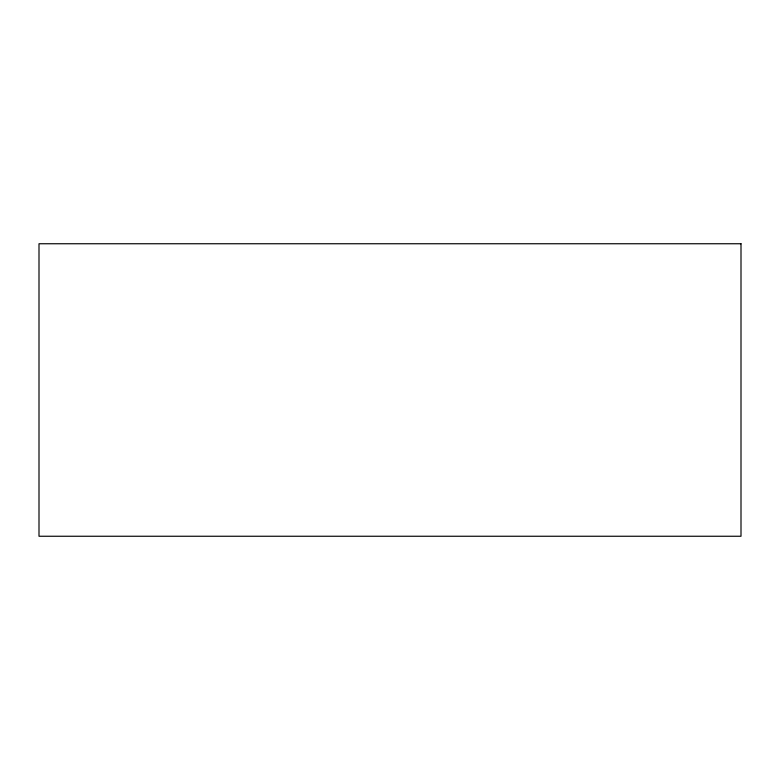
<?xml version="1.0" encoding="UTF-8"?>
<svg xmlns="http://www.w3.org/2000/svg" width="780" height="780" viewBox="0 0 780 780"><rect width="100%" height="100%" fill="white"/><g stroke="black" fill="none" stroke-linecap="round" stroke-linejoin="round"><path stroke-width="1.17" d="M741 243.75L39 243.75L39 536.25L741 536.25L741 243.75"/></g></svg>
